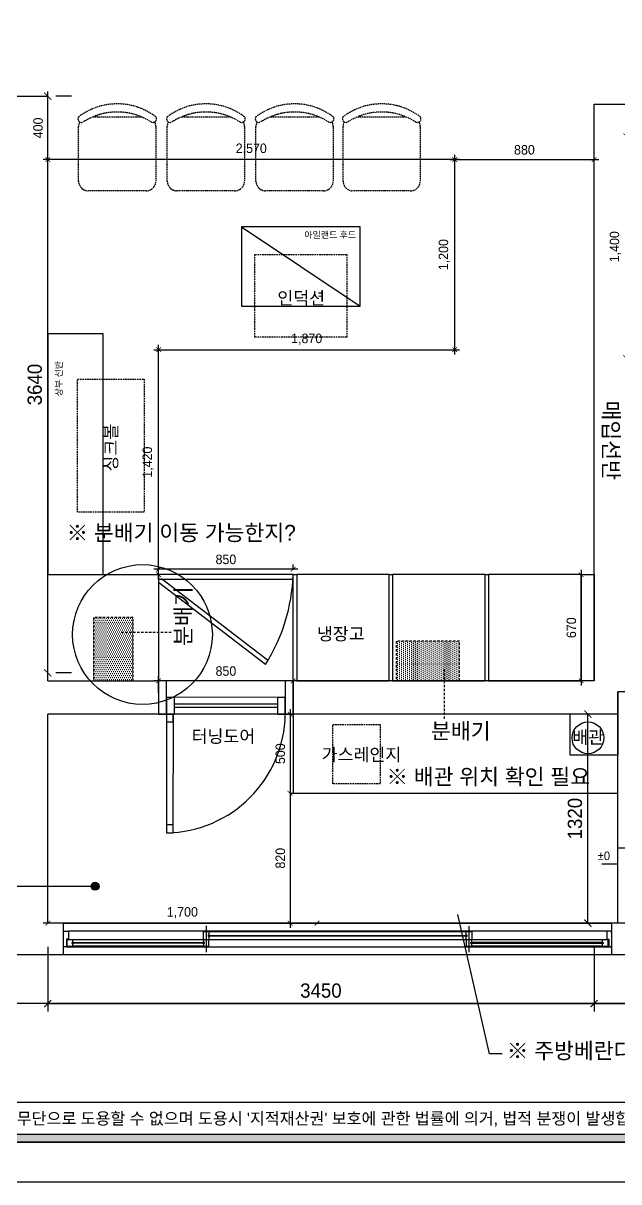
# Model space of a CAD drawing. Header units: millimetres. Extents: x -551172 to 232469, y -3435 to 261611.
# Drawn here: x 147426 to 151188, y 98553 to 105866 of the extents above; entities that cross this region are included whole.
import ezdxf
from ezdxf.enums import TextEntityAlignment as Align

# ---------------------------------------------------------------- set-up
doc = ezdxf.new("R2010")
doc.units = ezdxf.units.MM
doc.header["$LTSCALE"] = 10
doc.header["$PDMODE"] = 3
for name, pattern in [('DASHEDX2', [1.5, 1, -0.5]), ('DH-HID2', [1.2, 0.8, -0.4]), ('HID', [2.5, 1.5, -1])]:
    doc.linetypes.add(name, pattern=pattern)
doc.layers.get('DEFPOINTS').update_dxf_attribs({"color": 248})
for name, color, linetype in [('0-ELC TEXT', 7, 'Continuous'), ('06-FUR', 6, 'Continuous'), ('07-DIM WAL', 5, 'Continuous'), ('3.기호.계단선', 30, 'Continuous'), ('F-SYM', 7, 'Continuous'), ('FORM(YOURNAME)-11', 1, 'Continuous'), ('FU-FURM', 251, 'DH-HID2'), ('Layer 1', 7, 'Continuous'), ('도면층2', 2, 'Continuous'), ('도면층4', 4, 'Continuous'), ('도면층5', 5, 'Continuous')]:
    doc.layers.add(name, color=color, linetype=linetype)
doc.styles.add('HY 울릉도 L', font='')
doc.styles.add('YOURNAME', font='HY울릉도M.TTF')
doc.styles.add('코레일둥고', font='Korail_Round_Gothic_Medium.ttf')
doc.styles.get('HY 울릉도 L').set_extended_font_data('HY울릉도L')
doc.linetypes.add('ZIGZAG', pattern='A,0.0001,-0.2,[131,ltypeshp.shx,S=0.2,R=0,X=-0.2,Y=0],-0.4,[131,ltypeshp.shx,S=0.2,R=180,X=0.2,Y=0],-0.2', length=0.8001)
doc.dimstyles.new('30', dxfattribs={"dimscale": 30, "dimtxt": 2, "dimasz": 1, "dimexe": 1, "dimexo": 1, "dimgap": 1, "dimtad": 1, "dimdec": 0, "dimrnd": 0.05, "dimdsep": 46, "dimlunit": 6, "dimtxsty": 'HY 울릉도 L', "dimblk": 'ARCHTICK', "dimcen": 2.5, "dimdle": 1, "dimclrd": 133, "dimclre": 133, "dimclrt": 30, "dimadec": 0, "dimazin": 0, "dimtfac": 1, "dimtdec": 0, "dimtix": 1, "dimtmove": 2, "dimatfit": 3, "dimldrblk": 'ARCHTICK', "dimfxl": 1, "dimlwd": -1, "dimlwe": -1, "dimarcsym": 0})
doc.dimstyles.new('YOURNAME-50', dxfattribs={"dimscale": 50, "dimtxt": 1.8, "dimasz": 0.9, "dimexe": 1, "dimexo": 3, "dimgap": 0.7, "dimtad": 1, "dimdec": 0, "dimzin": 0, "dimdsep": 46, "dimtxsty": 'YOURNAME', "dimblk": 'ARCHTICK', "dimcen": 0, "dimclrd": 1, "dimclre": 1, "dimclrt": 7, "dimadec": 0, "dimazin": 0, "dimtfac": 1, "dimtdec": 0, "dimtix": 1, "dimtmove": 2, "dimatfit": 3, "dimldrblk": 'ARCHTICK', "dimfxl": 1, "dimtolj": 1, "dimtzin": 0, "dimarcsym": 0})

# ---------------------------------------------------------------- blocks, each defined once
blk = doc.blocks.new('FORM-PLAN')
at = {"layer": 'FORM(YOURNAME)-11'}
h = blk.add_hatch(color=256, dxfattribs=at)
h.dxf.hatch_style = 1
h.paths.add_polyline_path([(-71444, 55115), (10556, 55115), (10556, 54915), (-71444, 54915)])
h.paths.add_polyline_path([(-71444, -2085), (10556, -2085), (10556, -2285), (-71444, -2285)])
at = {"layer": 'DEFPOINTS', "color": 158}
blk.add_line((1346, -1285), (-71444, -1285), dxfattribs=at)
for points in [[(-71444, -2285), (10556, -2285), (10556, 55115), (-71444, 55115)], [(-69444, 53115), (-64, 53115), (-64, 1215), (-69444, 1215)]]:
    blk.add_lwpolyline(points, close=True, dxfattribs=at)
at = {"layer": 'FORM(YOURNAME)-11', "color": 250}
blk.add_lwpolyline([(-72444, -3285), (11556, -3285), (11556, 56115), (-72444, 56115)], close=True, dxfattribs=at)
at = {"layer": 'FORM(YOURNAME)-11'}
blk.add_lwpolyline([(-71444, -2085), (10556, -2085), (10556, -2285), (-71444, -2285)], close=True, dxfattribs=at)
at = {"layer": 'FORM(YOURNAME)-11', "color": 1, "style": 'YOURNAME'}
blk.add_text("- 본 도서는 어떠한 경우에도 무단으로 도용할 수 없으며 도용시 '지적재산권' 보호에 관한 법률에 의거, 법적 분쟁이 발생합니다.  또한 본 도서에 관한 모든 저작권은 당사에 있습니다. -", height=300, dxfattribs=at).set_placement((-32990, -1685), align=Align.MIDDLE_CENTER)
at = {"layer": 'FORM(YOURNAME)-11', "color": 3, "style": 'YOURNAME'}
for tag, height, p in [('1', 450, (9905, 18188)), ('2', 450, (9905, 17544)), ('3', 450, (9905, 16257)), ('4', 450, (9905, 14326)), ('5', 515, (9905, 12009)), ('6', 515, (9905, 9757)), ('7', 515, (9905, 7504)), ('8', 515, (9905, 5252)), ('9', 515, (9905, 2999)), ('10', 515, (5655, 811)), ('11', 515, (9905, 747)), ('12', 515, (5655, -1441)), ('13', 515, (9905, -1441))]:
    blk.add_attdef(tag, text='', height=height, dxfattribs=at).set_placement(p, align=Align.MIDDLE_RIGHT)
blk = doc.blocks.new('_ArchTick')
at = {"color": 0, "linetype": 'ByBlock', "const_width": 0.15}
blk.add_lwpolyline([(-0.5, -0.5), (0.5, 0.5)], dxfattribs=at)
blk = doc.blocks.new('*D735')
at = {"layer": '07-DIM WAL', "color": 1, "lineweight": -2, "transparency": 16777216}
for p, q in [((147581.4, 100035.3), (147581.4, 99627.8)), ((151031.4, 100035.3), (151031.4, 99627.8)), ((147581.4, 99677.8), (151031.4, 99677.8))]:
    blk.add_line(p, q, dxfattribs=at)
at = {"layer": 'DEFPOINTS', "color": 0, "transparency": 16777216}
for p in [(147581.4, 100185.3), (151031.4, 100185.3), (151031.4, 99677.8)]:
    blk.add_point(p, dxfattribs=at)
at = {"layer": '07-DIM WAL', "color": 1, "lineweight": -2, "transparency": 16777216, "xscale": 45, "yscale": 45, "zscale": 45, "rotation": 180}
blk.add_blockref('_ArchTick', (147581.4, 99677.8), dxfattribs=at)
at = {"layer": '07-DIM WAL', "color": 1, "lineweight": -2, "transparency": 16777216, "xscale": 45, "yscale": 45, "zscale": 45}
blk.add_blockref('_ArchTick', (151031.4, 99677.8), dxfattribs=at)
at = {"layer": '07-DIM WAL', "color": 7, "transparency": 16777216, "insert": (149306.4, 99759.6), "char_height": 90, "attachment_point": 5, "style": 'YOURNAME'}
blk.add_mtext('\\A1;3450', dxfattribs=at)
blk = doc.blocks.new('*D736')
at = {"layer": '07-DIM WAL', "color": 1, "lineweight": -2, "transparency": 16777216}
for p, q in [((151031.4, 100035.3), (151031.4, 99627.8)), ((152331.4, 100035.3), (152331.4, 99627.8)), ((151031.4, 99677.8), (152331.4, 99677.8))]:
    blk.add_line(p, q, dxfattribs=at)
at = {"layer": 'DEFPOINTS', "color": 0, "transparency": 16777216}
for p in [(151031.4, 100185.3), (152331.4, 100185.3), (152331.4, 99677.8)]:
    blk.add_point(p, dxfattribs=at)
at = {"layer": '07-DIM WAL', "color": 1, "lineweight": -2, "transparency": 16777216, "xscale": 45, "yscale": 45, "zscale": 45, "rotation": 180}
blk.add_blockref('_ArchTick', (151031.4, 99677.8), dxfattribs=at)
at = {"layer": '07-DIM WAL', "color": 1, "lineweight": -2, "transparency": 16777216, "xscale": 45, "yscale": 45, "zscale": 45}
blk.add_blockref('_ArchTick', (152331.4, 99677.8), dxfattribs=at)
at = {"layer": '07-DIM WAL', "color": 7, "transparency": 16777216, "insert": (151681.4, 99759.6), "char_height": 90, "attachment_point": 5, "style": 'YOURNAME'}
blk.add_mtext('\\A1;1300', dxfattribs=at)
blk = doc.blocks.new('*D737')
at = {"layer": '07-DIM WAL', "color": 1, "lineweight": -2, "transparency": 16777216}
for p, q in [((147581.4, 101765.3), (147581.4, 105405.3)), ((147731.4, 105405.3), (147631.4, 105405.3)), ((147731.4, 101765.3), (147631.4, 101765.3))]:
    blk.add_line(p, q, dxfattribs=at)
at = {"layer": 'DEFPOINTS', "color": 0, "transparency": 16777216}
for p in [(147581.4, 105405.3), (147581.4, 105405.3), (147581.4, 101765.3)]:
    blk.add_point(p, dxfattribs=at)
at = {"layer": '07-DIM WAL', "color": 1, "lineweight": -2, "transparency": 16777216, "xscale": 45, "yscale": 45, "zscale": 45}
for p, rotation in [((147581.4, 105405.3), 90), ((147581.4, 101765.3), 270)]:
    blk.add_blockref('_ArchTick', p, dxfattribs=dict(at, rotation=rotation))
at = {"layer": '07-DIM WAL', "color": 7, "transparency": 16777216, "insert": (147499.5, 103585.3), "char_height": 90, "attachment_point": 5, "rotation": 90, "style": 'YOURNAME'}
blk.add_mtext('\\A1;3640', dxfattribs=at)
blk = doc.blocks.new('*D739')
at = {"layer": '07-DIM WAL', "color": 1, "lineweight": -2, "transparency": 16777216}
for p, q in [((151031.4, 101505.3), (150942.5, 101505.3)), ((150992.5, 100185.3), (150992.5, 101505.3)), ((151031.4, 100185.3), (150942.5, 100185.3))]:
    blk.add_line(p, q, dxfattribs=at)
at = {"layer": 'DEFPOINTS', "color": 0, "transparency": 16777216}
for p in [(150992.5, 101505.3), (151181.4, 101505.3), (151181.4, 100185.3)]:
    blk.add_point(p, dxfattribs=at)
at = {"layer": '07-DIM WAL', "color": 1, "lineweight": -2, "transparency": 16777216, "xscale": 45, "yscale": 45, "zscale": 45}
for p, rotation in [((150992.5, 101505.3), 90), ((150992.5, 100185.3), 270)]:
    blk.add_blockref('_ArchTick', p, dxfattribs=dict(at, rotation=rotation))
at = {"layer": '07-DIM WAL', "color": 7, "transparency": 16777216, "insert": (150910.7, 100845.3), "char_height": 90, "attachment_point": 5, "rotation": 90, "style": 'YOURNAME'}
blk.add_mtext('\\A1;1320', dxfattribs=at)
blk = doc.blocks.new('*D790')
at = {"layer": '06-FUR', "color": 133, "transparency": 16777216}
blk.add_line((151231.4, 103725.3), (151231.4, 105185.3), dxfattribs=at)
at = {"layer": 'DEFPOINTS', "color": 0, "transparency": 16777216}
for p in [(151231.4, 105155.3), (151231.4, 105155.3), (151231.4, 103755.3)]:
    blk.add_point(p, dxfattribs=at)
at = {"layer": '06-FUR', "color": 133, "transparency": 16777216, "xscale": 30, "yscale": 30, "zscale": 30}
for p, rotation in [((151231.4, 105155.3), 90), ((151231.4, 103755.3), 270)]:
    blk.add_blockref('_ArchTick', p, dxfattribs=dict(at, rotation=rotation))
at = {"layer": '06-FUR', "color": 30, "transparency": 16777216, "insert": (151165.4, 104455.3), "char_height": 60, "attachment_point": 5, "rotation": 90, "style": 'HY 울릉도 L'}
blk.add_mtext('1,400', dxfattribs=at)
blk = doc.blocks.new('*D826')
at = {"layer": '06-FUR', "color": 133, "transparency": 16777216}
blk.add_line((149311.4, 100185.3), (147551.4, 100185.3), dxfattribs=at)
at = {"layer": 'DEFPOINTS', "color": 0, "transparency": 16777216}
for p in [(147581.4, 100185.3), (147581.4, 100185.3), (149281.4, 100185.3)]:
    blk.add_point(p, dxfattribs=at)
at = {"layer": '06-FUR', "color": 133, "transparency": 16777216, "xscale": 30, "yscale": 30, "zscale": 30, "rotation": 180}
blk.add_blockref('_ArchTick', (147581.4, 100185.3), dxfattribs=at)
at = {"layer": '06-FUR', "color": 133, "transparency": 16777216, "xscale": 30, "yscale": 30, "zscale": 30}
blk.add_blockref('_ArchTick', (149281.4, 100185.3), dxfattribs=at)
at = {"layer": '06-FUR', "color": 30, "transparency": 16777216, "insert": (148431.4, 100251.2), "char_height": 60, "attachment_point": 5, "style": 'HY 울릉도 L'}
blk.add_mtext('1,700', dxfattribs=at)
blk = doc.blocks.new('*D827')
at = {"layer": '06-FUR', "color": 133, "transparency": 16777216}
for p, q in [((147581.4, 104975.3), (147581.4, 105435.3)), ((147611.4, 105405.3), (147611.4, 105405.3))]:
    blk.add_line(p, q, dxfattribs=at)
at = {"layer": 'DEFPOINTS', "color": 0, "transparency": 16777216}
for p in [(147581.4, 105405.3), (147581.4, 105405.3), (147581.4, 105005.3)]:
    blk.add_point(p, dxfattribs=at)
at = {"layer": '06-FUR', "color": 133, "transparency": 16777216, "xscale": 30, "yscale": 30, "zscale": 30}
for p, rotation in [((147581.4, 105405.3), 90), ((147581.4, 105005.3), 270)]:
    blk.add_blockref('_ArchTick', p, dxfattribs=dict(at, rotation=rotation))
at = {"layer": '06-FUR', "color": 30, "transparency": 16777216, "insert": (147520.1, 105205.3), "char_height": 60, "attachment_point": 5, "rotation": 90, "style": 'HY 울릉도 L'}
blk.add_mtext('400', dxfattribs=at)
blk = doc.blocks.new('*D828')
at = {"layer": '06-FUR', "color": 133, "transparency": 16777216}
for p, q in [((148281.4, 102355.3), (148281.4, 103835.3)), ((148311.4, 103805.3), (148311.4, 103805.3)), ((148311.4, 102385.3), (148311.4, 102385.3))]:
    blk.add_line(p, q, dxfattribs=at)
at = {"layer": 'DEFPOINTS', "color": 0, "transparency": 16777216}
for p in [(148281.4, 103805.3), (148281.4, 103805.3), (148281.4, 102385.3)]:
    blk.add_point(p, dxfattribs=at)
at = {"layer": '06-FUR', "color": 133, "transparency": 16777216, "xscale": 30, "yscale": 30, "zscale": 30}
for p, rotation in [((148281.4, 103805.3), 90), ((148281.4, 102385.3), 270)]:
    blk.add_blockref('_ArchTick', p, dxfattribs=dict(at, rotation=rotation))
at = {"layer": '06-FUR', "color": 30, "transparency": 16777216, "insert": (148215.4, 103095.3), "char_height": 60, "attachment_point": 5, "rotation": 90, "style": 'HY 울릉도 L'}
blk.add_mtext('1,420', dxfattribs=at)
blk = doc.blocks.new('*D829')
at = {"layer": '06-FUR', "color": 133, "transparency": 16777216}
for p, q in [((148281.4, 101640.3), (148281.4, 101745.3)), ((149131.4, 101640.3), (149131.4, 101745.3)), ((149161.4, 101715.3), (148251.4, 101715.3))]:
    blk.add_line(p, q, dxfattribs=at)
at = {"layer": 'DEFPOINTS', "color": 0, "transparency": 16777216}
for p in [(148281.4, 101715.3), (148281.4, 101610.3), (149131.4, 101610.3)]:
    blk.add_point(p, dxfattribs=at)
at = {"layer": '06-FUR', "color": 133, "transparency": 16777216, "xscale": 30, "yscale": 30, "zscale": 30, "rotation": 180}
blk.add_blockref('_ArchTick', (148281.4, 101715.3), dxfattribs=at)
at = {"layer": '06-FUR', "color": 133, "transparency": 16777216, "xscale": 30, "yscale": 30, "zscale": 30}
blk.add_blockref('_ArchTick', (149131.4, 101715.3), dxfattribs=at)
at = {"layer": '06-FUR', "color": 30, "transparency": 16777216, "insert": (148706.4, 101776.6), "char_height": 60, "attachment_point": 5, "style": 'HY 울릉도 L'}
blk.add_mtext('850', dxfattribs=at)
blk = doc.blocks.new('*D830')
at = {"layer": '06-FUR', "color": 133, "transparency": 16777216}
blk.add_line((150121.4, 105005.3), (151061.4, 105005.3), dxfattribs=at)
at = {"layer": 'DEFPOINTS', "color": 0, "transparency": 16777216}
for p in [(150151.4, 105005.3), (151031.4, 105005.3), (151031.4, 105005.3)]:
    blk.add_point(p, dxfattribs=at)
at = {"layer": '06-FUR', "color": 133, "transparency": 16777216, "xscale": 30, "yscale": 30, "zscale": 30, "rotation": 180}
blk.add_blockref('_ArchTick', (150151.4, 105005.3), dxfattribs=at)
at = {"layer": '06-FUR', "color": 133, "transparency": 16777216, "xscale": 30, "yscale": 30, "zscale": 30}
blk.add_blockref('_ArchTick', (151031.4, 105005.3), dxfattribs=at)
at = {"layer": '06-FUR', "color": 30, "transparency": 16777216, "insert": (150591.4, 105066.6), "char_height": 60, "attachment_point": 5, "style": 'HY 울릉도 L'}
blk.add_mtext('880', dxfattribs=at)
blk = doc.blocks.new('*D831')
at = {"layer": '06-FUR', "color": 133, "transparency": 16777216}
blk.add_line((150151.4, 103775.3), (150151.4, 105035.3), dxfattribs=at)
at = {"layer": 'DEFPOINTS', "color": 0, "transparency": 16777216}
for p in [(150151.4, 105005.3), (150151.4, 105005.3), (150151.4, 103805.3)]:
    blk.add_point(p, dxfattribs=at)
at = {"layer": '06-FUR', "color": 133, "transparency": 16777216, "xscale": 30, "yscale": 30, "zscale": 30}
for p, rotation in [((150151.4, 105005.3), 90), ((150151.4, 103805.3), 270)]:
    blk.add_blockref('_ArchTick', p, dxfattribs=dict(at, rotation=rotation))
at = {"layer": '06-FUR', "color": 30, "transparency": 16777216, "insert": (150085.4, 104405.3), "char_height": 60, "attachment_point": 5, "rotation": 90, "style": 'HY 울릉도 L'}
blk.add_mtext('1,200', dxfattribs=at)
blk = doc.blocks.new('*D832')
at = {"layer": '06-FUR', "color": 133, "transparency": 16777216}
blk.add_line((148251.4, 103805.3), (150181.4, 103805.3), dxfattribs=at)
at = {"layer": 'DEFPOINTS', "color": 0, "transparency": 16777216}
for p in [(148281.4, 103805.3), (150151.4, 103805.3), (150151.4, 103805.3)]:
    blk.add_point(p, dxfattribs=at)
at = {"layer": '06-FUR', "color": 133, "transparency": 16777216, "xscale": 30, "yscale": 30, "zscale": 30, "rotation": 180}
blk.add_blockref('_ArchTick', (148281.4, 103805.3), dxfattribs=at)
at = {"layer": '06-FUR', "color": 133, "transparency": 16777216, "xscale": 30, "yscale": 30, "zscale": 30}
blk.add_blockref('_ArchTick', (150151.4, 103805.3), dxfattribs=at)
at = {"layer": '06-FUR', "color": 30, "transparency": 16777216, "insert": (149216.4, 103871.2), "char_height": 60, "attachment_point": 5, "style": 'HY 울릉도 L'}
blk.add_mtext('1,870', dxfattribs=at)
blk = doc.blocks.new('*D833')
at = {"layer": '06-FUR', "color": 133, "transparency": 16777216}
blk.add_line((150181.4, 105005.3), (147551.4, 105005.3), dxfattribs=at)
at = {"layer": 'DEFPOINTS', "color": 0, "transparency": 16777216}
for p in [(147581.4, 105005.3), (147581.4, 105005.3), (150151.4, 105005.3)]:
    blk.add_point(p, dxfattribs=at)
at = {"layer": '06-FUR', "color": 133, "transparency": 16777216, "xscale": 30, "yscale": 30, "zscale": 30, "rotation": 180}
blk.add_blockref('_ArchTick', (147581.4, 105005.3), dxfattribs=at)
at = {"layer": '06-FUR', "color": 133, "transparency": 16777216, "xscale": 30, "yscale": 30, "zscale": 30}
blk.add_blockref('_ArchTick', (150151.4, 105005.3), dxfattribs=at)
at = {"layer": '06-FUR', "color": 30, "transparency": 16777216, "insert": (148866.4, 105071.2), "char_height": 60, "attachment_point": 5, "style": 'HY 울릉도 L'}
blk.add_mtext('2,570', dxfattribs=at)
blk = doc.blocks.new('*D834')
at = {"layer": '06-FUR', "color": 133, "transparency": 16777216}
for p, q in [((149161.4, 102420), (148251.4, 102420)), ((148281.4, 102415.3), (148281.4, 102450)), ((149131.4, 102415.3), (149131.4, 102450))]:
    blk.add_line(p, q, dxfattribs=at)
at = {"layer": 'DEFPOINTS', "color": 0, "transparency": 16777216}
for p in [(148281.4, 102420), (148281.4, 102385.3), (149131.4, 102385.3)]:
    blk.add_point(p, dxfattribs=at)
at = {"layer": '06-FUR', "color": 133, "transparency": 16777216, "xscale": 30, "yscale": 30, "zscale": 30, "rotation": 180}
blk.add_blockref('_ArchTick', (148281.4, 102420), dxfattribs=at)
at = {"layer": '06-FUR', "color": 133, "transparency": 16777216, "xscale": 30, "yscale": 30, "zscale": 30}
blk.add_blockref('_ArchTick', (149131.4, 102420), dxfattribs=at)
at = {"layer": '06-FUR', "color": 30, "transparency": 16777216, "insert": (148706.4, 102481.3), "char_height": 60, "attachment_point": 5, "style": 'HY 울릉도 L'}
blk.add_mtext('850', dxfattribs=at)
blk = doc.blocks.new('*D835')
at = {"layer": '06-FUR', "color": 133, "transparency": 16777216}
blk.add_line((150949.4, 102415.3), (150949.4, 101685.3), dxfattribs=at)
at = {"layer": 'DEFPOINTS', "color": 0, "transparency": 16777216}
for p in [(150949.4, 102385.3), (150949.4, 101715.3), (150949.4, 101715.3)]:
    blk.add_point(p, dxfattribs=at)
at = {"layer": '06-FUR', "color": 133, "transparency": 16777216, "xscale": 30, "yscale": 30, "zscale": 30}
for p, rotation in [((150949.4, 102385.3), 90), ((150949.4, 101715.3), 270)]:
    blk.add_blockref('_ArchTick', p, dxfattribs=dict(at, rotation=rotation))
at = {"layer": '06-FUR', "color": 30, "transparency": 16777216, "insert": (150888.1, 102050.3), "char_height": 60, "attachment_point": 5, "rotation": 90, "style": 'HY 울릉도 L'}
blk.add_mtext('670', dxfattribs=at)
blk = doc.blocks.new('*D838')
at = {"layer": '06-FUR', "color": 133, "transparency": 16777216}
blk.add_line((149111.4, 101535.3), (149111.4, 100975.3), dxfattribs=at)
at = {"layer": 'DEFPOINTS', "color": 0, "transparency": 16777216}
for p in [(149111.4, 101505.3), (149111.4, 101005.3), (149111.4, 101005.3)]:
    blk.add_point(p, dxfattribs=at)
at = {"layer": '06-FUR', "color": 133, "transparency": 16777216, "xscale": 30, "yscale": 30, "zscale": 30}
for p, rotation in [((149111.4, 101505.3), 90), ((149111.4, 101005.3), 270)]:
    blk.add_blockref('_ArchTick', p, dxfattribs=dict(at, rotation=rotation))
at = {"layer": '06-FUR', "color": 30, "transparency": 16777216, "insert": (149050.1, 101255.3), "char_height": 60, "attachment_point": 5, "rotation": 90, "style": 'HY 울릉도 L'}
blk.add_mtext('500', dxfattribs=at)
blk = doc.blocks.new('*D839')
at = {"layer": '06-FUR', "color": 133, "transparency": 16777216}
for p, q in [((149111.4, 101035.3), (149111.4, 100155.3)), ((149141.4, 101005.3), (149141.4, 101005.3)), ((149141.4, 100185.3), (149141.4, 100185.3))]:
    blk.add_line(p, q, dxfattribs=at)
at = {"layer": 'DEFPOINTS', "color": 0, "transparency": 16777216}
for p in [(149111.4, 101005.3), (149111.4, 100185.3), (149111.4, 100185.3)]:
    blk.add_point(p, dxfattribs=at)
at = {"layer": '06-FUR', "color": 133, "transparency": 16777216, "xscale": 30, "yscale": 30, "zscale": 30}
for p, rotation in [((149111.4, 101005.3), 90), ((149111.4, 100185.3), 270)]:
    blk.add_blockref('_ArchTick', p, dxfattribs=dict(at, rotation=rotation))
at = {"layer": '06-FUR', "color": 30, "transparency": 16777216, "insert": (149050.1, 100595.3), "char_height": 60, "attachment_point": 5, "rotation": 90, "style": 'HY 울릉도 L'}
blk.add_mtext('820', dxfattribs=at)

msp = doc.modelspace()

# ---------------------------------------------------------------- hatches: boundary and pattern name
at = {"layer": '0-ELC TEXT'}
h = msp.add_hatch(color=256, dxfattribs=at)
h.dxf.hatch_style = 1
edge = h.paths.add_edge_path()
edge.add_arc((147880.3, 100418.6), 25, 180, 540, ccw=False)
at = {"layer": '3.기호.계단선', "linetype": 'HID'}
h = msp.add_hatch(dxfattribs=at)
h.set_pattern_fill('DOTS', color=256, scale=200)
h.set_pattern_definition([(360, (159578.253, 84436.459), (6.25, 12.5), [0, -12.5])])
h.paths.add_polyline_path([(147869.8, 101715.3), (148119.8, 101715.3), (148119.8, 102115.3), (147869.8, 102115.3)])
at = {"layer": '3.기호.계단선', "linetype": 'HID', "true_color": 0x636466}
h = msp.add_hatch(dxfattribs=at)
h.set_pattern_fill('DOTS', color=251, scale=200, angle=-90)
h.set_pattern_definition([(270, (132502.536, 90256.841), (12.5, -6.25), [0, -12.5])])
h.paths.add_polyline_path([(149781.4, 101965.3), (149781.4, 101715.3), (150181.4, 101715.3), (150181.4, 101965.3)])

# ---------------------------------------------------------------- linework, layer by layer
at = {"layer": '0-ELC TEXT'}
msp.add_line((146438.1, 100418.6), (147880.3, 100418.6), dxfattribs=at)
at = {"layer": '0-ELC TEXT', "color": 240, "true_color": 0xed1f24}
for p, q in [((150370, 99360), (150170, 100240)), ((150450, 99360), (150370, 99360))]:
    msp.add_line(p, q, dxfattribs=at)
at = {"layer": '0-ELC TEXT'}
msp.add_circle((147880.3, 100418.6), 25, dxfattribs=at)
at = {"layer": '06-FUR'}
for p, q in [((150151.4, 105005.3), (147581.4, 105005.3)), ((150151.4, 103805.3), (150151.4, 105005.3)), ((148281.4, 102385.3), (148281.4, 103805.3)), ((148281.4, 103805.3), (150151.4, 103805.3)), ((147581.4, 102385.3), (148281.4, 102385.3)), ((148281.4, 102385.3), (148281.4, 101715.3)), ((151181.4, 101645.3), (151181.4, 101505.3)), ((151181.4, 101645.3), (151181.4, 101345.3)), ((151181.4, 101645.3), (151181.4, 101505.3)), ((151181.4, 101645.3), (151181.4, 101345.3)), ((149111.4, 101505.3), (149111.4, 101005.3)), ((149131.4, 101505.3), (149131.4, 101005.3)), ((150881.4, 101245.3), (150881.4, 101505.3)), ((151181.4, 101505.3), (151181.4, 101245.3)), ((151181.4, 101505.3), (151181.4, 101245.3)), ((151181.4, 101005.3), (151181.4, 101495.3)), ((151181.4, 101245.3), (150881.4, 101245.3)), ((149111.4, 101005.3), (151181.4, 101005.3))]:
    msp.add_line(p, q, dxfattribs=at)
msp.add_lwpolyline([(148805, 104580), (148805, 104080), (148880, 104080), (149480, 104080), (149555, 104080), (149555, 104580), (148805, 104580), (149555, 104080)], dxfattribs=at)
at = {"layer": '06-FUR', "color": 7, "linetype": 'DASHEDX2'}
for points in [[(149470, 103885.3), (148890, 103885.3), (148890, 104405.3), (149470, 104405.3)], [(148190, 103620.3), (148190, 102780.3), (147770, 102780.3), (147770, 103620.3)], [(149680, 101065.3), (149381.4, 101065.3), (149381.4, 101440), (149680, 101440)]]:
    msp.add_lwpolyline(points, close=True, dxfattribs=at)
at = {"layer": '06-FUR'}
for points in [[(147581.4, 102385.3), (147931.4, 102385.3), (147931.4, 103905.3), (147581.4, 103905.3)], [(149131.4, 102385.3), (149153.4, 102385.3), (149153.4, 101715.3), (149131.4, 101715.3)], [(149153.4, 101715.3), (149737.4, 101715.3), (149737.4, 102385.3), (149153.4, 102385.3)], [(149737.4, 102385.3), (149759.4, 102385.3), (149759.4, 101715.3), (149737.4, 101715.3)], [(149759.4, 101715.3), (150343.4, 101715.3), (150343.4, 102385.3), (149759.4, 102385.3)], [(150343.4, 102385.3), (150365.4, 102385.3), (150365.4, 101715.3), (150343.4, 101715.3)], [(150365.4, 101715.3), (150949.4, 101715.3), (150949.4, 102385.3), (150365.4, 102385.3)], [(150949.4, 102385.3), (151031.4, 102385.3), (151031.4, 101715.3), (150949.4, 101715.3)]]:
    msp.add_lwpolyline(points, close=True, dxfattribs=at)
at = {"layer": '06-FUR', "color": 244, "linetype": 'ZIGZAG', "ltscale": 10, "true_color": 0x991b1e}
msp.add_circle((148179.5, 102007.4), 441.2, dxfattribs=at)
at = {"layer": '06-FUR'}
msp.add_circle((150992.5, 101355.3), 100, dxfattribs=at)
at = {"layer": '3.기호.계단선', "linetype": 'HID'}
msp.add_line((148360.5, 102021.2), (148044.4, 102021.2), dxfattribs=at)
at = {"layer": '3.기호.계단선', "color": 251, "linetype": 'HID', "true_color": 0x636466}
msp.add_line((150087.2, 101474.6), (150087.2, 101790.7), dxfattribs=at)
at = {"layer": '3.기호.계단선', "linetype": 'HID'}
msp.add_lwpolyline([(147869.8, 101715.3), (148119.8, 101715.3), (148119.8, 102115.3), (147869.8, 102115.3)], close=True, dxfattribs=at)
at = {"layer": '3.기호.계단선', "color": 251, "linetype": 'HID', "true_color": 0x636466}
msp.add_lwpolyline([(149781.4, 101965.3), (149781.4, 101715.3), (150181.4, 101715.3), (150181.4, 101965.3)], close=True, dxfattribs=at)
at = {"layer": '3.기호.계단선'}
msp.add_lwpolyline([(151081.4, 100560), (151181.4, 100560), (151181.4, 100660), (151281.4, 100660)], dxfattribs=at)
at = {"layer": 'FU-FURM'}
for p, q in [((147868.8, 105275.8), (148171.2, 105275.8)), ((148268.3, 105262.5), (148268.3, 105262.5)), ((148428.8, 105275.8), (148731.2, 105275.8)), ((148828.3, 105262.5), (148828.3, 105262.5)), ((148988.8, 105275.8), (149291.2, 105275.8)), ((149388.3, 105262.5), (149388.3, 105262.5)), ((149538.8, 105275.8), (149841.2, 105275.8)), ((149938.3, 105262.5), (149938.3, 105262.5)), ((147776.2, 104869.4), (147776.2, 105214.8)), ((148263.8, 105214.8), (148263.8, 104869.4)), ((148336.2, 104869.4), (148336.2, 105214.8)), ((148823.8, 105214.8), (148823.8, 104869.4)), ((148896.2, 104869.4), (148896.2, 105214.8)), ((149383.8, 105214.8), (149383.8, 104869.4)), ((149446.2, 104869.4), (149446.2, 105214.8)), ((149933.8, 105214.8), (149933.8, 104869.4)), ((148202.9, 104808.4), (147837.1, 104808.4)), ((148762.9, 104808.4), (148397.1, 104808.4)), ((149322.9, 104808.4), (148957.1, 104808.4)), ((149872.9, 104808.4), (149507.1, 104808.4))]:
    msp.add_line(p, q, dxfattribs=at)
for centre, radius, start, end in [((148020, 104950.7), 406.4, 53.1301, 126.8699), ((148580, 104950.7), 406.4, 53.1301, 126.8699), ((149140, 104950.7), 406.4, 53.1301, 126.8699), ((149690, 104950.7), 406.4, 53.1301, 126.8699), ((147794, 105262.5), 22.3, 143.30994, 302.02741), ((147837.1, 105214.8), 61, 152.41556, 180), ((148020, 104906.4), 399.1, 57.57575, 122.42425), ((148246, 105262.5), 22.3, 237.97259, 36.69006), ((148202.9, 105214.8), 61, 0, 27.58444), ((148354, 105262.5), 22.3, 143.30994, 302.02741), ((148397.1, 105214.8), 61, 152.41556, 180), ((148580, 104906.4), 399.1, 57.57575, 122.42425), ((148806, 105262.5), 22.3, 237.97259, 36.69006), ((148762.9, 105214.8), 61, 0, 27.58444), ((148914, 105262.5), 22.3, 143.30994, 302.02741), ((148957.1, 105214.8), 61, 152.41556, 180), ((149140, 104906.4), 399.1, 57.57575, 122.42425), ((149366, 105262.5), 22.3, 237.97259, 36.69006), ((149322.9, 105214.8), 61, 0, 27.58444), ((149464, 105262.5), 22.3, 143.30994, 302.02741), ((149507.1, 105214.8), 61, 152.41556, 180), ((149690, 104906.4), 399.1, 57.57575, 122.42425), ((149916, 105262.5), 22.3, 237.97259, 36.69006), ((149872.9, 105214.8), 61, 0, 27.58444), ((147837.1, 104869.4), 61, 180, 270), ((148202.9, 104869.4), 61, 270, 0), ((148397.1, 104869.4), 61, 180, 270), ((148762.9, 104869.4), 61, 270, 0), ((148957.1, 104869.4), 61, 180, 270), ((149322.9, 104869.4), 61, 270, 0), ((149507.1, 104869.4), 61, 180, 270), ((149872.9, 104869.4), 61, 270, 0)]:
    msp.add_arc(centre, radius, start, end, dxfattribs=at)
at = {"layer": 'Layer 1'}
msp.add_line((151181.4, 100185.3), (151181.4, 101505.3), dxfattribs=at)
msp.add_line((151181.4, 100185.3), (151181.4, 101505.3), dxfattribs=at)
at = {"layer": '도면층2'}
for p, q in [((146581.4, 105405.3), (147581.4, 105405.3)), ((147581.4, 101715.3), (147581.4, 105405.3)), ((151031.4, 101715.3), (151031.4, 105355.3)), ((151031.4, 105355.3), (151981.4, 105355.3)), ((147581.4, 101715.3), (148261.4, 101715.3)), ((151031.4, 101715.3), (148261.4, 101715.3)), ((148281.4, 101715.3), (148281.4, 101505.3)), ((148281.4, 101715.3), (148281.4, 101505.3)), ((149131.4, 101715.3), (149131.4, 101505.3)), ((149131.4, 101715.3), (149131.4, 101505.3)), ((149131.4, 101660.3), (149131.4, 101610.3)), ((151181.4, 101505.3), (151181.4, 101645.3)), ((152331.4, 101645.3), (151181.4, 101645.3)), ((151181.4, 101505.3), (151181.4, 101645.3)), ((152331.4, 101645.3), (151181.4, 101645.3)), ((147581.4, 100185.3), (147581.4, 101505.3)), ((148261.4, 101505.3), (147581.4, 101505.3)), ((151181.4, 101505.3), (148261.4, 101505.3)), ((152331.4, 100185.3), (147581.4, 100185.3)), ((148581.4, 100185.3), (147681.4, 100185.3)), ((147681.4, 99985.3), (147681.4, 100185.3)), ((152451.4, 99985.3), (147381.4, 99985.3)), ((152451.4, 99985.3), (150641.4, 99985.3))]:
    msp.add_line(p, q, dxfattribs=at)
at = {"layer": '도면층4'}
for p, q in [((149131.4, 102385.3), (148281.4, 102385.3)), ((149131.4, 102355.3), (148281.4, 102355.3)), ((148955.6, 101817.7), (148281.4, 102335.3)), ((148969.4, 101845), (148299.6, 102359.1)), ((149131.4, 101660.3), (149131.4, 101610.3)), ((149081.4, 101610.3), (148331.4, 101611.4)), ((149031.4, 101567.8), (148381.4, 101567.8)), ((149031.4, 101547.8), (148381.4, 101547.8)), ((149081.4, 101505.3), (148331.4, 101505.3)), ((148331.4, 101455.3), (148331.4, 100805.3)), ((148373.3, 100755.3), (148374.4, 101505.3)), ((151111.4, 100136), (147711.4, 100136)), ((148581.4, 100169.2), (148581.4, 100001.4)), ((148598.8, 100132), (150223.9, 100132)), ((150241.4, 100166.8), (150241.4, 100001.7)), ((148563.8, 100080.8), (147740.1, 100080.8)), ((150223.9, 100080.8), (148598.8, 100080.8)), ((151082.7, 100080.8), (150258.9, 100080.8)), ((147698.8, 100036), (151123.9, 100036)), ((148563.8, 100040.8), (147740.1, 100040.8)), ((151082.7, 100040.8), (150258.9, 100040.8))]:
    msp.add_line(p, q, dxfattribs=at)
for points in [[(148281.4, 101505.3), (148331.4, 101505.3), (148331.4, 101715.3), (148281.4, 101715.3)], [(149081.4, 101505.3), (149131.4, 101505.3), (149131.4, 101715.3), (149081.4, 101715.3)], [(148381.4, 101505.3), (148381.4, 101610.3), (148331.4, 101610.3), (148331.4, 101505.3)], [(149081.4, 101505.3), (149081.4, 101610.3), (149031.4, 101610.3), (149031.4, 101505.3)], [(148331.4, 101455.3), (148373.3, 101455.3), (148373.3, 101505.3), (148331.4, 101505.3)], [(148331.4, 100755.3), (148373.3, 100755.3), (148373.3, 100805.3), (148331.4, 100805.3)], [(147681.4, 100185.3), (151141.4, 100185.3), (151141.4, 99985.3), (147681.4, 99985.3)], [(148563.8, 100080.8), (148563.8, 100132), (148598.8, 100132), (148598.8, 100111.4), (148593.3, 100109.6), (148593.3, 100103.2), (148598.8, 100101.4), (148598.8, 100080.8)], [(150229.5, 100103.2), (150229.5, 100109.6), (150223.9, 100111.4), (150223.9, 100132), (150258.9, 100132), (150258.9, 100080.8), (150223.9, 100080.8), (150223.9, 100101.4)], [(147740.1, 100066.2), (147740.1, 100080.8), (147702.1, 100080.8), (147702.1, 100040.8), (147740.1, 100040.8), (147740.1, 100056.2), (147734.5, 100057.9), (147734.5, 100064.4)], [(148567.3, 100059.2), (147736.6, 100059.2), (147736.6, 100063.2), (148567.3, 100063.2)], [(148563.8, 100080.8), (148563.8, 100066.2), (148569.4, 100064.4), (148569.4, 100057.9), (148563.8, 100056.2), (148563.8, 100040.8), (148598.8, 100040.8), (148598.8, 100080.8)], [(150258.9, 100066.2), (150258.9, 100080.8), (150223.9, 100080.8), (150223.9, 100040.8), (150258.9, 100040.8), (150258.9, 100056.2), (150253.4, 100057.9), (150253.4, 100064.4)], [(150255.4, 100063.2), (150255.4, 100059.2), (151086.2, 100059.2), (151086.2, 100063.2)], [(151082.7, 100056.2), (151082.7, 100040.8), (151120.7, 100040.8), (151120.7, 100080.8), (151082.7, 100080.8), (151082.7, 100066.2), (151088.2, 100064.4), (151088.2, 100057.9)]]:
    msp.add_lwpolyline(points, close=True, dxfattribs=at)
for points in [[(147681.4, 100127), (147681.4, 100136), (147711.4, 100136), (147711.4, 100085), (147698.8, 100085), (147698.8, 100036), (147681.4, 100036), (147681.4, 100045)], [(151141.4, 100127), (151141.4, 100136), (151111.4, 100136), (151111.4, 100085), (151123.9, 100085), (151123.9, 100036), (151141.4, 100036), (151141.4, 100045)], [(147740.1, 100066.9), (147742.8, 100065.6), (147743.4, 100064.6), (147743.9, 100063.2)], [(147740.1, 100055.4), (147742.8, 100056.7), (147743.4, 100057.7), (147743.9, 100059.2)], [(148563.8, 100066.9), (148561.1, 100065.6), (148560.6, 100064.6), (148560, 100063.2)], [(148563.8, 100055.4), (148561.1, 100056.7), (148560.6, 100057.7), (148560, 100059.2)], [(148595.4, 100108.4), (150227.4, 100108.4), (150227.4, 100104.4), (148595.4, 100104.4), (148595.4, 100108.4), (148595.4, 100104.4)], [(148598.8, 100112.2), (148601.6, 100110.8), (148602.1, 100109.8), (148602.7, 100108.4)], [(148598.8, 100100.6), (148601.6, 100102), (148602.1, 100103), (148602.7, 100104.4)], [(150223.9, 100112.2), (150221.2, 100110.8), (150220.6, 100109.8), (150220.1, 100108.4)], [(150223.9, 100100.6), (150221.2, 100102), (150220.6, 100103), (150220.1, 100104.4)], [(150258.9, 100066.9), (150261.7, 100065.6), (150262.2, 100064.6), (150262.7, 100063.2)], [(150258.9, 100055.4), (150261.7, 100056.7), (150262.2, 100057.7), (150262.7, 100059.2)], [(151082.7, 100066.9), (151079.9, 100065.6), (151079.4, 100064.6), (151078.9, 100063.2)], [(151082.7, 100055.4), (151079.9, 100056.7), (151079.4, 100057.7), (151078.9, 100059.2)]]:
    msp.add_lwpolyline(points, dxfattribs=at)
at = {"layer": '도면층5'}
for centre, radius, start, end in [((147987.9, 102428.4), 1144.2, 327.74555, 357.84303), ((148318.8, 101517.9), 762.7, 270.94334, 359.05666)]:
    msp.add_arc(centre, radius, start, end, dxfattribs=at)

# ---------------------------------------------------------------- block references
at = {"layer": 'F-SYM', "xscale": 0.2500000000000001, "yscale": 0.2500000000000001, "zscale": 0.2500000000000001}
msp.add_blockref('FORM-PLAN', (158229.9, 99374), dxfattribs=at)

# ---------------------------------------------------------------- texts
at = {"layer": '0-ELC TEXT', "style": '코레일둥고'}
msp.add_text('매입선반', height=100, rotation=270, dxfattribs=at).set_placement((151089.3, 103484.8))
at = {"layer": '0-ELC TEXT', "color": 240, "true_color": 0xed1f24, "style": '코레일둥고'}
for s, p in [('※ 분배기 이동 가능한지?', (147700, 102600)), ('※ 배관 위치 확인 필요', (149720, 101060)), ('※ 주방베란다 벽에 타일 붙어있는지 유무 모름', (150480, 99330))]:
    msp.add_text(s, height=100, dxfattribs=at).set_placement(p)
at = {"layer": '06-FUR', "color": 7, "linetype": 'DASHEDX2', "style": '코레일둥고'}
for s, height, p in [('아일랜드 후드', 40.5, (149201.3, 104510)), ('인덕션', 80, (149031.3, 104091.6)), ('냉장고', 80, (149281.3, 101971.6)), ('터닝도어', 80, (148490, 101324.7)), ('배관', 80, (150892.7, 101319.6)), ('가스레인지', 80, (149311.3, 101210))]:
    msp.add_text(s, height=height, dxfattribs=at).set_placement(p)
for s, height, p in [('상부 선반', 40.5, (147671.4, 103510.6)), ('싱크볼', 80, (148019.9, 103036.4))]:
    msp.add_text(s, height=height, rotation=90, dxfattribs=at).set_placement(p)
at = {"layer": '3.기호.계단선', "linetype": 'HID', "style": '코레일둥고'}
msp.add_text('분배기', height=100, rotation=90, dxfattribs=at).set_placement((148486.3, 101935.5))
at = {"layer": '3.기호.계단선', "color": 251, "linetype": 'HID', "true_color": 0x636466, "style": '코레일둥고'}
msp.add_text('분배기', height=100, dxfattribs=at).set_placement((150001.6, 101348.8))
at = {"layer": '3.기호.계단선', "style": '코레일둥고'}
msp.add_text('±0', height=53.94, dxfattribs=at).set_placement((151054.3, 100583.6))

# ---------------------------------------------------------------- dimensions: what is measured, and where the dimension line sits
at = {"layer": '06-FUR'}
for base, p1, p2, picture, middle in [((147581.4, 105405.3), (147581.4, 105005.3), (147581.4, 105405.3), '*D827', (147520.1, 105205.3)), ((150151.4, 105005.3), (150151.4, 103805.3), (150151.4, 105005.3), '*D831', (150085.4, 104405.3)), ((148281.4, 103805.3), (148281.4, 102385.3), (148281.4, 103805.3), '*D828', (148215.4, 103095.3)), ((150949.4, 101715.3), (150949.4, 102385.3), (150949.4, 101715.3), '*D835', (150888.1, 102050.3)), ((149111.4, 101005.3), (149111.4, 101505.3), (149111.4, 101005.3), '*D838', (149050.1, 101255.3)), ((149111.4, 100185.3), (149111.4, 101005.3), (149111.4, 100185.3), '*D839', (149050.1, 100595.3))]:
    dim = msp.add_linear_dim(base=base, p1=p1, p2=p2, angle=90, dimstyle='30', override={"dimfxl": 1.25}, dxfattribs=at)
    dim.commit()
    dim.dimension.update_dxf_attribs({"geometry": picture, "text_midpoint": middle})
dim = msp.add_linear_dim(base=(151231.4, 105155.3), p1=(151231.4, 103755.3), p2=(151231.4, 105155.3), angle=90, dimstyle='30', dxfattribs=at)
dim.commit()
dim.dimension.update_dxf_attribs({"geometry": '*D790', "text_midpoint": (151165.4, 104455.3)})
for base, p1, p2, picture, middle in [((147581.4, 105005.3), (150151.4, 105005.3), (147581.4, 105005.3), '*D833', (148866.4, 105071.2)), ((151031.4, 105005.3), (150151.4, 105005.3), (151031.4, 105005.3), '*D830', (150591.4, 105066.6)), ((150151.4, 103805.3), (148281.4, 103805.3), (150151.4, 103805.3), '*D832', (149216.4, 103871.2)), ((148281.4, 102420), (149131.4, 102385.3), (148281.4, 102385.3), '*D834', (148706.4, 102481.3)), ((148281.4, 101715.3), (149131.4, 101610.3), (148281.4, 101610.3), '*D829', (148706.4, 101776.6)), ((147581.4, 100185.3), (149281.4, 100185.3), (147581.4, 100185.3), '*D826', (148431.4, 100251.2))]:
    dim = msp.add_linear_dim(base=base, p1=p1, p2=p2, dimstyle='30', override={"dimfxl": 1.25}, dxfattribs=at)
    dim.commit()
    dim.dimension.update_dxf_attribs({"geometry": picture, "text_midpoint": middle})
at = {"layer": '07-DIM WAL'}
for base, p1, p2, angle, picture, middle in [((147581.4, 105405.3), (147581.4, 101765.3), (147581.4, 105405.3), 90, '*D737', (147499.5, 103585.3)), ((150992.5, 101505.3), (151181.4, 100185.3), (151181.4, 101505.3), 90, '*D739', (150910.7, 100845.3)), ((151031.4, 99677.8), (147581.4, 100185.3), (151031.4, 100185.3), 180, '*D735', (149306.4, 99759.6)), ((152331.4, 99677.8), (151031.4, 100185.3), (152331.4, 100185.3), 180, '*D736', (151681.4, 99759.6))]:
    dim = msp.add_linear_dim(base=base, p1=p1, p2=p2, angle=angle, dimstyle='YOURNAME-50', dxfattribs=at)
    dim.commit()
    dim.dimension.update_dxf_attribs({"geometry": picture, "text_midpoint": middle})

doc.saveas('drawing.dxf')
